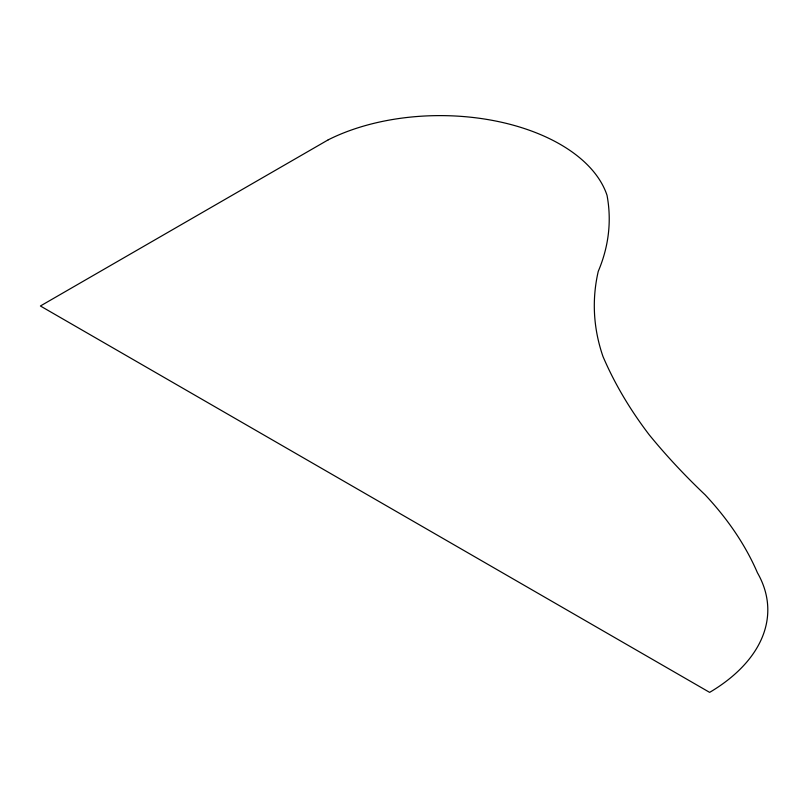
<?xml version="1.0" encoding="UTF-8"?>
<svg xmlns="http://www.w3.org/2000/svg" width="808" height="808" viewBox="0 0 808 808"><rect width="100%" height="100%" fill="white"/><g stroke="black" fill="none" stroke-linecap="round" stroke-linejoin="round"><path stroke-width="1.21" d="M328.24 139.814L40.4 305.99L709.636 692.375A204.525 118.079 0 0 0 757.439 572.781A576.468 332.815 0 0 0 705.192 494.88A1111.838 641.916 0 0 1 649.279 434.886A829.392 478.841 0 0 1 602.98 356.5A450.511 260.105 0 0 1 598.263 271.326A381.336 220.16 0 0 0 607.02 195.294A170.034 98.172 0 0 0 495.435 120.968A170.034 98.172 0 0 0 328.24 139.814"/></g></svg>
